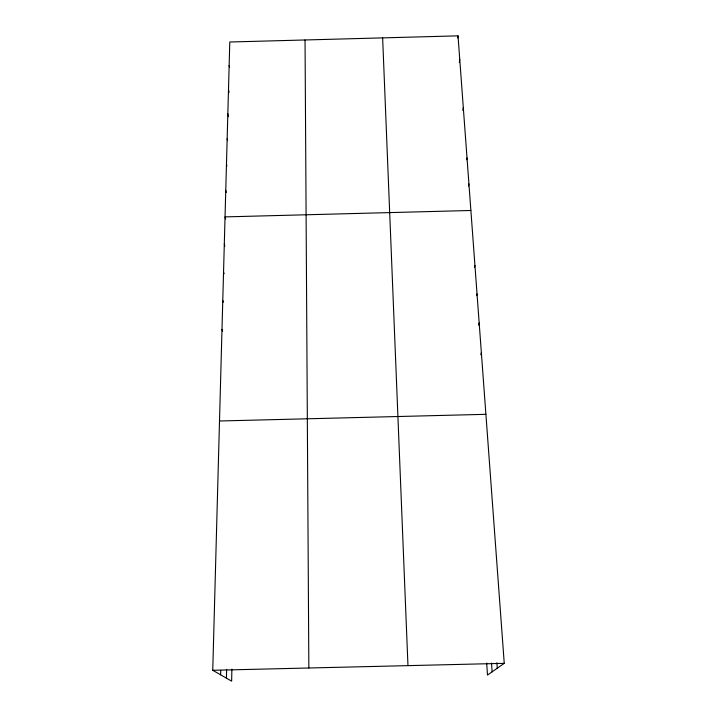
<?xml version="1.0" encoding="UTF-8"?>
<svg xmlns="http://www.w3.org/2000/svg" width="717" height="717" viewBox="0 0 717 717"><rect width="100%" height="100%" fill="white"/><g stroke="black" fill="none" stroke-linecap="round" stroke-linejoin="round"><path stroke-width="1.08" d="M231.887 669.113L231.636 681.15L212.752 670.287L229.781 42.007L458.02 35.85L504.248 663.342L487.488 675.073L486.673 663.046M226.42 678.148L226.617 669.355M220.612 674.805L220.719 670.368M457.751 37.983L458.02 35.85M459.328 62.379L459.74 59.251M462.859 110.499L463.299 107.532M466.704 159.766L467.009 157.892M468.542 186.07L468.927 183.902M474.511 267.36L474.932 265.433M476.599 295.682L477.029 293.853M478.615 325.097L479.171 322.928M480.784 354.727L481.358 352.683M470.881 210.484L225.039 216.892L225.577 218.954M219.51 420.996L485.902 414.318M212.752 670.287L504.248 663.342M221.983 329.497L222.566 331.2M222.772 300.378L223.345 302.189M223.543 271.931L224.107 273.822M224.304 244.103L224.851 246.083M225.756 190.283L226.294 192.416M226.464 164.238L226.904 166.084M227.155 138.748L227.585 140.649M227.836 113.797L228.463 116.737M228.49 89.365L229.117 92.385M229.144 65.444L229.557 67.506M496.881 662.687L497.275 668.226M491.512 663.046L492.122 671.838M382.636 37.884L407.964 665.636M305.039 39.973L308.848 668.002"/></g></svg>
